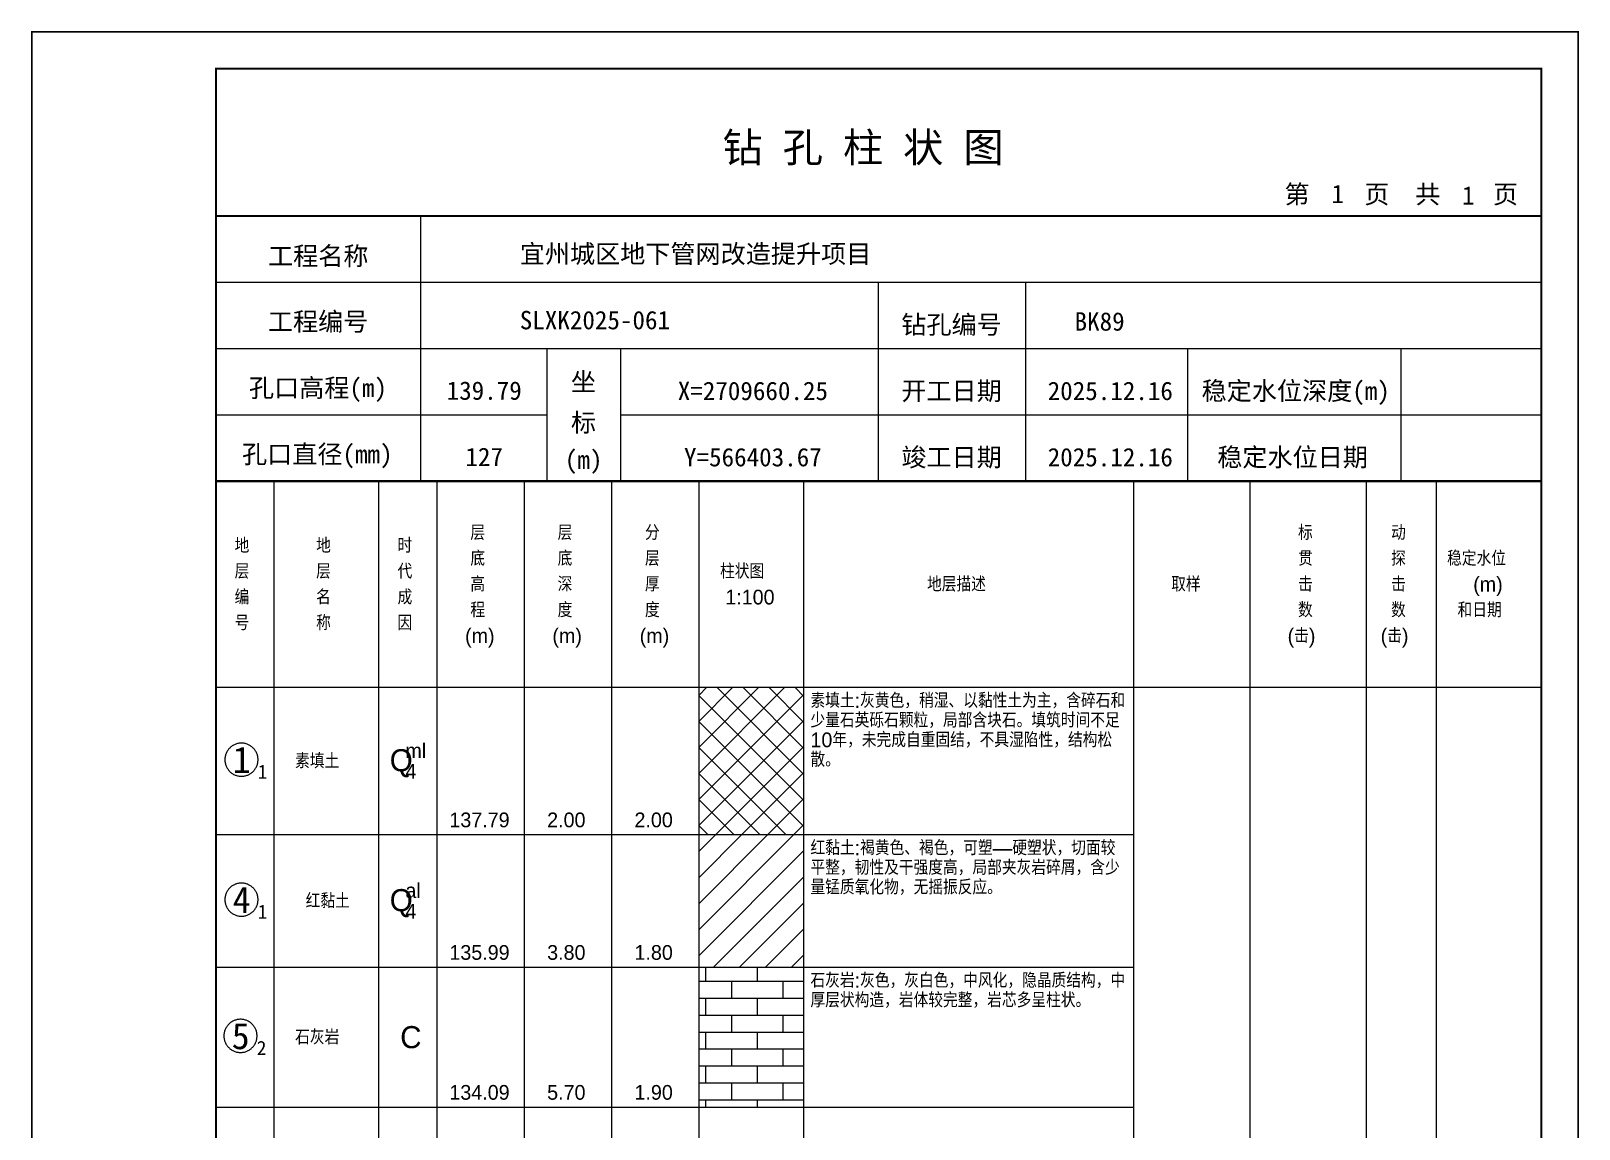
# Model space of a CAD drawing. Header units: millimetres. Extents: x 12489 to 89920, y 4630 to 4927.
# Drawn here: x 31849.3 to 32059.6, y 4777.7 to 4926.8 of the extents above; entities that cross this region are included whole.
import ezdxf
from ezdxf.enums import TextEntityAlignment as Align

# ---------------------------------------------------------------- set-up
doc = ezdxf.new("R2010")
doc.units = ezdxf.units.MM
doc.layers.add('ZZT_TC', color=7, linetype='Continuous')
doc.styles.add('成果图图块', font='', dxfattribs={"height": 2.5})
doc.styles.add('成果图模板', font='')
doc.styles.add('成果图模板标题', font='simhei.ttf')
doc.styles.add('成果图表体', font='Comfont.shx', dxfattribs={"height": 2, "bigfont": 'Hztxt12a.shx'})
doc.styles.get('成果图图块').set_extended_font_data('FangSong_GB2312')
doc.styles.get('成果图模板').set_extended_font_data('FangSong_GB2312')

# ---------------------------------------------------------------- blocks, each defined once
blk = doc.blocks.new('DCBH-1-1-1124', base_point=(0.3, -0.11))
at = {"layer": 'ZZT_TC', "color": 7}
blk.add_polyline3d([(-0.19, 2.31, 0), (-0.3, 2.31, 0), (-0.41, 2.3, 0), (-0.52, 2.29, 0), (-0.63, 2.27, 0), (-0.73, 2.24, 0), (-0.84, 2.21, 0), (-0.95, 2.18, 0), (-1.05, 2.14, 0), (-1.15, 2.09, 0), (-1.25, 2.04, 0), (-1.35, 1.99, 0), (-1.44, 1.93, 0), (-1.53, 1.87, 0), (-1.62, 1.8, 0), (-1.7, 1.73, 0), (-1.78, 1.65, 0), (-1.86, 1.57, 0), (-1.93, 1.49, 0), (-2, 1.4, 0), (-2.06, 1.31, 0), (-2.12, 1.22, 0), (-2.17, 1.12, 0), (-2.22, 1.02, 0), (-2.27, 0.92, 0), (-2.31, 0.82, 0), (-2.34, 0.71, 0), (-2.37, 0.61, 0), (-2.4, 0.5, 0), (-2.41, 0.39, 0), (-2.43, 0.28, 0), (-2.44, 0.17, 0), (-2.44, 0.06, 0), (-2.44, -0.05, 0), (-2.43, -0.16, 0), (-2.41, -0.27, 0), (-2.4, -0.38, 0), (-2.37, -0.49, 0), (-2.34, -0.6, 0), (-2.31, -0.7, 0), (-2.27, -0.8, 0), (-2.22, -0.9, 0), (-2.17, -1, 0), (-2.12, -1.1, 0), (-2.06, -1.19, 0), (-2, -1.28, 0), (-1.93, -1.37, 0), (-1.86, -1.45, 0), (-1.78, -1.53, 0), (-1.7, -1.61, 0), (-1.62, -1.68, 0), (-1.53, -1.75, 0), (-1.44, -1.81, 0), (-1.35, -1.87, 0), (-1.25, -1.93, 0), (-1.15, -1.98, 0), (-1.05, -2.02, 0), (-0.95, -2.06, 0), (-0.84, -2.1, 0), (-0.73, -2.13, 0), (-0.63, -2.15, 0), (-0.52, -2.17, 0), (-0.41, -2.18, 0), (-0.3, -2.19, 0), (-0.19, -2.19, 0), (-0.08, -2.19, 0), (0.03, -2.18, 0), (0.14, -2.17, 0), (0.25, -2.15, 0), (0.36, -2.13, 0), (0.47, -2.1, 0), (0.57, -2.06, 0), (0.67, -2.02, 0), (0.77, -1.98, 0), (0.87, -1.93, 0), (0.97, -1.87, 0), (1.06, -1.81, 0), (1.15, -1.75, 0), (1.24, -1.68, 0), (1.32, -1.61, 0), (1.4, -1.53, 0), (1.48, -1.45, 0), (1.55, -1.37, 0), (1.62, -1.28, 0), (1.68, -1.19, 0), (1.74, -1.1, 0), (1.8, -1, 0), (1.85, -0.9, 0), (1.89, -0.8, 0), (1.93, -0.7, 0), (1.97, -0.6, 0), (2, -0.49, 0), (2.02, -0.38, 0), (2.04, -0.27, 0), (2.05, -0.16, 0), (2.06, -0.05, 0), (2.06, 0.06, 0), (2.06, 0.17, 0), (2.05, 0.28, 0), (2.04, 0.39, 0), (2.02, 0.5, 0), (2, 0.61, 0), (1.97, 0.71, 0), (1.93, 0.82, 0), (1.89, 0.92, 0), (1.85, 1.02, 0), (1.8, 1.12, 0), (1.74, 1.22, 0), (1.68, 1.31, 0), (1.62, 1.4, 0), (1.55, 1.49, 0), (1.48, 1.57, 0), (1.4, 1.65, 0), (1.32, 1.73, 0), (1.24, 1.8, 0), (1.15, 1.87, 0), (1.06, 1.93, 0), (0.97, 1.99, 0), (0.87, 2.04, 0), (0.77, 2.09, 0), (0.67, 2.14, 0), (0.57, 2.18, 0), (0.47, 2.21, 0), (0.36, 2.24, 0), (0.25, 2.27, 0), (0.14, 2.29, 0), (0.03, 2.3, 0), (-0.08, 2.31, 0), (-0.19, 2.31, 0)], dxfattribs=at)
at = {"style": '成果图图块'}
blk.add_text('1', height=3.57, dxfattribs=at).set_placement((-0.16, -1.74), align=Align.CENTER)
blk.add_text('1', height=1.91, dxfattribs=at).set_placement((2.03, -2.53))
blk = doc.blocks.new('DCBH-1-1-1125', base_point=(0.3, -0.11))
at = {"layer": 'ZZT_TC', "color": 7}
blk.add_polyline3d([(-0.19, 2.31, 0), (-0.3, 2.31, 0), (-0.41, 2.3, 0), (-0.52, 2.29, 0), (-0.63, 2.27, 0), (-0.73, 2.24, 0), (-0.84, 2.21, 0), (-0.95, 2.18, 0), (-1.05, 2.14, 0), (-1.15, 2.09, 0), (-1.25, 2.04, 0), (-1.35, 1.99, 0), (-1.44, 1.93, 0), (-1.53, 1.87, 0), (-1.62, 1.8, 0), (-1.7, 1.73, 0), (-1.78, 1.65, 0), (-1.86, 1.57, 0), (-1.93, 1.49, 0), (-2, 1.4, 0), (-2.06, 1.31, 0), (-2.12, 1.22, 0), (-2.17, 1.12, 0), (-2.22, 1.02, 0), (-2.27, 0.92, 0), (-2.31, 0.82, 0), (-2.34, 0.71, 0), (-2.37, 0.61, 0), (-2.4, 0.5, 0), (-2.41, 0.39, 0), (-2.43, 0.28, 0), (-2.44, 0.17, 0), (-2.44, 0.06, 0), (-2.44, -0.05, 0), (-2.43, -0.16, 0), (-2.41, -0.27, 0), (-2.4, -0.38, 0), (-2.37, -0.49, 0), (-2.34, -0.6, 0), (-2.31, -0.7, 0), (-2.27, -0.8, 0), (-2.22, -0.9, 0), (-2.17, -1, 0), (-2.12, -1.1, 0), (-2.06, -1.19, 0), (-2, -1.28, 0), (-1.93, -1.37, 0), (-1.86, -1.45, 0), (-1.78, -1.53, 0), (-1.7, -1.61, 0), (-1.62, -1.68, 0), (-1.53, -1.75, 0), (-1.44, -1.81, 0), (-1.35, -1.87, 0), (-1.25, -1.93, 0), (-1.15, -1.98, 0), (-1.05, -2.02, 0), (-0.95, -2.06, 0), (-0.84, -2.1, 0), (-0.73, -2.13, 0), (-0.63, -2.15, 0), (-0.52, -2.17, 0), (-0.41, -2.18, 0), (-0.3, -2.19, 0), (-0.19, -2.19, 0), (-0.08, -2.19, 0), (0.03, -2.18, 0), (0.14, -2.17, 0), (0.25, -2.15, 0), (0.36, -2.13, 0), (0.47, -2.1, 0), (0.57, -2.06, 0), (0.67, -2.02, 0), (0.77, -1.98, 0), (0.87, -1.93, 0), (0.97, -1.87, 0), (1.06, -1.81, 0), (1.15, -1.75, 0), (1.24, -1.68, 0), (1.32, -1.61, 0), (1.4, -1.53, 0), (1.48, -1.45, 0), (1.55, -1.37, 0), (1.62, -1.28, 0), (1.68, -1.19, 0), (1.74, -1.1, 0), (1.8, -1, 0), (1.85, -0.9, 0), (1.89, -0.8, 0), (1.93, -0.7, 0), (1.97, -0.6, 0), (2, -0.49, 0), (2.02, -0.38, 0), (2.04, -0.27, 0), (2.05, -0.16, 0), (2.06, -0.05, 0), (2.06, 0.06, 0), (2.06, 0.17, 0), (2.05, 0.28, 0), (2.04, 0.39, 0), (2.02, 0.5, 0), (2, 0.61, 0), (1.97, 0.71, 0), (1.93, 0.82, 0), (1.89, 0.92, 0), (1.85, 1.02, 0), (1.8, 1.12, 0), (1.74, 1.22, 0), (1.68, 1.31, 0), (1.62, 1.4, 0), (1.55, 1.49, 0), (1.48, 1.57, 0), (1.4, 1.65, 0), (1.32, 1.73, 0), (1.24, 1.8, 0), (1.15, 1.87, 0), (1.06, 1.93, 0), (0.97, 1.99, 0), (0.87, 2.04, 0), (0.77, 2.09, 0), (0.67, 2.14, 0), (0.57, 2.18, 0), (0.47, 2.21, 0), (0.36, 2.24, 0), (0.25, 2.27, 0), (0.14, 2.29, 0), (0.03, 2.3, 0), (-0.08, 2.31, 0), (-0.19, 2.31, 0)], dxfattribs=at)
at = {"style": '成果图图块'}
blk.add_text('4', height=3.57, dxfattribs=at).set_placement((-0.16, -1.74), align=Align.CENTER)
blk.add_text('1', height=1.91, dxfattribs=at).set_placement((2.03, -2.53))
blk = doc.blocks.new('DCBH-1-1-1126', base_point=(0.43, -0.11))
at = {"layer": 'ZZT_TC', "color": 7}
blk.add_polyline3d([(-0.19, 2.31, 0), (-0.3, 2.31, 0), (-0.41, 2.3, 0), (-0.52, 2.29, 0), (-0.63, 2.27, 0), (-0.73, 2.24, 0), (-0.84, 2.21, 0), (-0.95, 2.18, 0), (-1.05, 2.14, 0), (-1.15, 2.09, 0), (-1.25, 2.04, 0), (-1.35, 1.99, 0), (-1.44, 1.93, 0), (-1.53, 1.87, 0), (-1.62, 1.8, 0), (-1.7, 1.73, 0), (-1.78, 1.65, 0), (-1.86, 1.57, 0), (-1.93, 1.49, 0), (-2, 1.4, 0), (-2.06, 1.31, 0), (-2.12, 1.22, 0), (-2.17, 1.12, 0), (-2.22, 1.02, 0), (-2.27, 0.92, 0), (-2.31, 0.82, 0), (-2.34, 0.71, 0), (-2.37, 0.61, 0), (-2.4, 0.5, 0), (-2.41, 0.39, 0), (-2.43, 0.28, 0), (-2.44, 0.17, 0), (-2.44, 0.06, 0), (-2.44, -0.05, 0), (-2.43, -0.16, 0), (-2.41, -0.27, 0), (-2.4, -0.38, 0), (-2.37, -0.49, 0), (-2.34, -0.6, 0), (-2.31, -0.7, 0), (-2.27, -0.8, 0), (-2.22, -0.9, 0), (-2.17, -1, 0), (-2.12, -1.1, 0), (-2.06, -1.19, 0), (-2, -1.28, 0), (-1.93, -1.37, 0), (-1.86, -1.45, 0), (-1.78, -1.53, 0), (-1.7, -1.61, 0), (-1.62, -1.68, 0), (-1.53, -1.75, 0), (-1.44, -1.81, 0), (-1.35, -1.87, 0), (-1.25, -1.93, 0), (-1.15, -1.98, 0), (-1.05, -2.02, 0), (-0.95, -2.06, 0), (-0.84, -2.1, 0), (-0.73, -2.13, 0), (-0.63, -2.15, 0), (-0.52, -2.17, 0), (-0.41, -2.18, 0), (-0.3, -2.19, 0), (-0.19, -2.19, 0), (-0.08, -2.19, 0), (0.03, -2.18, 0), (0.14, -2.17, 0), (0.25, -2.15, 0), (0.36, -2.13, 0), (0.47, -2.1, 0), (0.57, -2.06, 0), (0.67, -2.02, 0), (0.77, -1.98, 0), (0.87, -1.93, 0), (0.97, -1.87, 0), (1.06, -1.81, 0), (1.15, -1.75, 0), (1.24, -1.68, 0), (1.32, -1.61, 0), (1.4, -1.53, 0), (1.48, -1.45, 0), (1.55, -1.37, 0), (1.62, -1.28, 0), (1.68, -1.19, 0), (1.74, -1.1, 0), (1.8, -1, 0), (1.85, -0.9, 0), (1.89, -0.8, 0), (1.93, -0.7, 0), (1.97, -0.6, 0), (2, -0.49, 0), (2.02, -0.38, 0), (2.04, -0.27, 0), (2.05, -0.16, 0), (2.06, -0.05, 0), (2.06, 0.06, 0), (2.06, 0.17, 0), (2.05, 0.28, 0), (2.04, 0.39, 0), (2.02, 0.5, 0), (2, 0.61, 0), (1.97, 0.71, 0), (1.93, 0.82, 0), (1.89, 0.92, 0), (1.85, 1.02, 0), (1.8, 1.12, 0), (1.74, 1.22, 0), (1.68, 1.31, 0), (1.62, 1.4, 0), (1.55, 1.49, 0), (1.48, 1.57, 0), (1.4, 1.65, 0), (1.32, 1.73, 0), (1.24, 1.8, 0), (1.15, 1.87, 0), (1.06, 1.93, 0), (0.97, 1.99, 0), (0.87, 2.04, 0), (0.77, 2.09, 0), (0.67, 2.14, 0), (0.57, 2.18, 0), (0.47, 2.21, 0), (0.36, 2.24, 0), (0.25, 2.27, 0), (0.14, 2.29, 0), (0.03, 2.3, 0), (-0.08, 2.31, 0), (-0.19, 2.31, 0)], dxfattribs=at)
at = {"style": '成果图图块'}
blk.add_text('5', height=3.57, dxfattribs=at).set_placement((-0.16, -1.74), align=Align.CENTER)
blk.add_text('2', height=1.91, dxfattribs=at).set_placement((2.03, -2.53))
blk = doc.blocks.new('钻孔柱状图路桥昇龙制图梁世成校核莫家里.dwg89', base_point=(25, 236))
for p, q in [((52.82, 236), (52.82, 272)), ((25, 263), (205, 263)), ((115, 236), (115, 263)), ((135, 236), (135, 263)), ((25, 254), (205, 254)), ((70, 236), (70, 254)), ((80, 236), (80, 254)), ((157, 236), (157, 254)), ((185.95, 236), (185.95, 254)), ((25, 245), (70, 245)), ((80, 245), (205, 245))]:
    blk.add_line(p, q)
for points, const_width in [([(0, 0), (210, 0), (210, 297), (0, 297)], 0.25), ([(25, 5), (205, 5), (205, 292), (25, 292)], 0.3)]:
    blk.add_lwpolyline(points, close=True, dxfattribs=dict(const_width=const_width))
at = {"const_width": 0.3}
for points in [[(25, 272), (205, 272)], [(25, 236), (205, 236)]]:
    blk.add_lwpolyline(points, dxfattribs=at)
for s, height, style, p in [('钻 孔 柱 状 图', 4, '成果图模板标题', (93.8, 279.31)), ('第', 2.5, '成果图模板', (170.12, 273.7)), ('页', 2.5, '成果图模板', (180.96, 273.7)), ('共', 2.5, '成果图模板', (187.88, 273.7)), ('页', 2.5, '成果图模板', (198.44, 273.7)), ('工程名称', 2.5, '成果图模板', (32.07, 265.32)), ('宜州城区地下管网改造提升项目', 2.5, '成果图模板', (66.26, 265.61)), ('工程编号', 2.5, '成果图模板', (32.05, 256.41)), ('SLXK2025-061', 2.5, '成果图模板', (66.26, 256.61)), ('钻孔编号', 2.5, '成果图模板', (118.08, 256)), ('BK89', 2.5, '成果图模板', (141.61, 256.43)), ('孔口高程(m)', 2.5, '成果图模板', (29.48, 247.41)), ('坐', 2.5, '成果图模板', (73.21, 248.24)), ('开工日期', 2.5, '成果图模板', (118.08, 247)), ('稳定水位深度(m)', 2.5, '成果图模板', (158.86, 247)), ('标', 2.5, '成果图模板', (73.21, 242.7)), ('孔口直径(mm)', 2.5, '成果图模板', (28.54, 238.41)), ('(m) ', 2.5, '成果图模板', (72.38, 237.65)), ('竣工日期', 2.5, '成果图模板', (118.08, 238)), ('稳定水位日期', 2.5, '成果图模板', (160.99, 238))]:
    blk.add_text(s, height=height, dxfattribs=dict(style=style)).set_placement(p)
at = {"style": '成果图模板'}
for s, p in [('1', (177.35, 273.74)), ('1', (195.08, 273.53)), ('139.79', (61.43, 247.04)), ('X=2709660.25', (97.92, 247)), ('2025.12.16', (146.46, 247)), ('127', (61.43, 238.04)), ('Y=566403.67', (97.92, 238)), ('2025.12.16', (146.46, 238))]:
    blk.add_text(s, height=2.5, dxfattribs=at).set_placement(p, align=Align.CENTER)

msp = doc.modelspace()

# ---------------------------------------------------------------- hatches: boundary and pattern name
at = {"linetype": 'Continuous'}
h = msp.add_hatch(dxfattribs=at)
h.set_pattern_fill('GKSTT', scale=0.5, style=0, pattern_type=2)
h.set_pattern_definition([(45, (0, 0), (-1.76776695, 1.76776695), []), (135, (0, 0), (-1.76776695, -1.76776695), [])])
h.paths.add_polyline_path([(31940.06, 4817.71), (31954.29, 4817.71), (31954.29, 4837.71), (31940.06, 4837.71)])
h = msp.add_hatch(dxfattribs=at)
h.set_pattern_fill('GKNXT', scale=0.5, style=0, pattern_type=2)
h.set_pattern_definition([(45, (0, 0), (-1.76776695, 1.76776695), [])])
h.paths.add_polyline_path([(31940.06, 4799.71), (31954.29, 4799.71), (31954.29, 4817.71), (31940.06, 4817.71)])
h = msp.add_hatch(dxfattribs=at)
h.set_pattern_fill('GKSHY', scale=0.5, style=0, pattern_type=2)
h.set_pattern_definition([(0, (0, 0), (0, 2.3), []), (90, (0, 0), (-3.5, 2.3), [2.3, -2.3])])
h.paths.add_polyline_path([(31940.06, 4780.71), (31954.29, 4780.71), (31954.29, 4799.71), (31940.06, 4799.71)])

# ---------------------------------------------------------------- linework, layer by layer
at = {"color": 0}
for p, q in [((31874.45, 4837.71), (31882.35, 4837.71)), ((31874.45, 4817.71), (31874.45, 4837.71)), ((31882.35, 4817.71), (31882.35, 4837.71)), ((31874.45, 4817.71), (31882.35, 4817.71)), ((31874.45, 4817.71), (31882.35, 4817.71)), ((31874.45, 4799.71), (31874.45, 4817.71)), ((31882.35, 4799.71), (31882.35, 4817.71)), ((31874.45, 4799.71), (31882.35, 4799.71)), ((31874.45, 4799.71), (31882.35, 4799.71)), ((31874.45, 4780.71), (31874.45, 4799.71)), ((31882.35, 4780.71), (31882.35, 4799.71)), ((31874.45, 4780.71), (31882.35, 4780.71))]:
    msp.add_line(p, q, dxfattribs=at)
for points in [[(31874.45, 4865.71), (31882.35, 4865.71)], [(31874.45, 4837.71), (31874.45, 4865.71)], [(31882.35, 4837.71), (31882.35, 4865.71)], [(31882.35, 4865.71), (31896.58, 4865.71)], [(31882.35, 4837.71), (31882.35, 4865.71)], [(31896.58, 4837.71), (31896.58, 4865.71)], [(31896.58, 4865.71), (31904.49, 4865.71)], [(31896.58, 4837.71), (31896.58, 4865.71)], [(31904.49, 4837.71), (31904.49, 4865.71)], [(31904.49, 4865.71), (31916.35, 4865.71)], [(31904.49, 4837.71), (31904.49, 4865.71)], [(31916.35, 4837.71), (31916.35, 4865.71)], [(31916.35, 4865.71), (31928.2, 4865.71)], [(31916.35, 4837.71), (31916.35, 4865.71)], [(31928.2, 4837.71), (31928.2, 4865.71)], [(31928.2, 4865.71), (31940.06, 4865.71)], [(31928.2, 4837.71), (31928.2, 4865.71)], [(31940.06, 4837.71), (31940.06, 4865.71)], [(31940.06, 4865.71), (31954.29, 4865.71)], [(31940.06, 4837.71), (31940.06, 4865.71)], [(31954.29, 4837.71), (31954.29, 4865.71)], [(31954.29, 4865.71), (31999.11, 4865.71)], [(31954.29, 4837.71), (31954.29, 4865.71)], [(31999.11, 4837.71), (31999.11, 4865.71)], [(31999.11, 4865.71), (32014.92, 4865.71)], [(31999.11, 4837.71), (31999.11, 4865.71)], [(32014.92, 4837.71), (32014.92, 4865.71)], [(32014.92, 4865.71), (32030.73, 4865.71)], [(32014.92, 4837.71), (32014.92, 4865.71)], [(32030.73, 4837.71), (32030.73, 4865.71)], [(32030.73, 4865.71), (32040.22, 4865.71)], [(32030.73, 4837.71), (32030.73, 4865.71)], [(32040.22, 4837.71), (32040.22, 4865.71)], [(32040.22, 4865.71), (32054.45, 4865.71)], [(32040.22, 4837.71), (32040.22, 4865.71)], [(32054.45, 4837.71), (32054.45, 4865.71)], [(31874.45, 4837.71), (31882.35, 4837.71)], [(31874.45, 4643.71), (31874.45, 4837.71)], [(31874.45, 4837.71), (31882.35, 4837.71)], [(31882.35, 4643.71), (31882.35, 4837.71)], [(31882.35, 4837.71), (31896.58, 4837.71)], [(31882.35, 4643.71), (31882.35, 4837.71)], [(31882.35, 4837.71), (31896.58, 4837.71)], [(31882.35, 4837.71), (31896.58, 4837.71)], [(31882.35, 4817.71), (31882.35, 4837.71)], [(31896.58, 4643.71), (31896.58, 4837.71)], [(31896.58, 4817.71), (31896.58, 4837.71)], [(31896.58, 4837.71), (31904.49, 4837.71)], [(31896.58, 4643.71), (31896.58, 4837.71)], [(31896.58, 4837.71), (31904.49, 4837.71)], [(31896.58, 4837.71), (31904.49, 4837.71)], [(31896.58, 4817.71), (31896.58, 4837.71)], [(31904.49, 4643.71), (31904.49, 4837.71)], [(31904.49, 4817.71), (31904.49, 4837.71)], [(31904.49, 4837.71), (31916.35, 4837.71)], [(31904.49, 4643.71), (31904.49, 4837.71)], [(31904.49, 4837.71), (31916.35, 4837.71)], [(31904.49, 4837.71), (31916.35, 4837.71)], [(31904.49, 4817.71), (31904.49, 4837.71)], [(31916.35, 4643.71), (31916.35, 4837.71)], [(31916.35, 4817.71), (31916.35, 4837.71)], [(31916.35, 4837.71), (31928.2, 4837.71)], [(31916.35, 4643.71), (31916.35, 4837.71)], [(31916.35, 4837.71), (31928.2, 4837.71)], [(31916.35, 4837.71), (31928.2, 4837.71)], [(31916.35, 4817.71), (31916.35, 4837.71)], [(31928.2, 4643.71), (31928.2, 4837.71)], [(31928.2, 4817.71), (31928.2, 4837.71)], [(31928.2, 4837.71), (31940.06, 4837.71)], [(31928.2, 4643.71), (31928.2, 4837.71)], [(31928.2, 4837.71), (31940.06, 4837.71)], [(31928.2, 4837.71), (31940.06, 4837.71)], [(31928.2, 4817.71), (31928.2, 4837.71)], [(31940.06, 4643.71), (31940.06, 4837.71)], [(31940.06, 4817.71), (31940.06, 4837.71)], [(31940.06, 4837.71), (31954.29, 4837.71)], [(31940.06, 4643.71), (31940.06, 4837.71)], [(31940.06, 4837.71), (31954.29, 4837.71)], [(31954.29, 4643.71), (31954.29, 4837.71)], [(31954.29, 4837.71), (31999.11, 4837.71)], [(31954.29, 4643.71), (31954.29, 4837.71)], [(31954.29, 4837.71), (31999.11, 4837.71)], [(31954.29, 4837.71), (31999.11, 4837.71)], [(31954.29, 4817.71), (31954.29, 4837.71)], [(31999.11, 4643.71), (31999.11, 4837.71)], [(31999.11, 4817.71), (31999.11, 4837.71)], [(31999.11, 4837.71), (32014.92, 4837.71)], [(31999.11, 4643.71), (31999.11, 4837.71)], [(31999.11, 4837.71), (32014.92, 4837.71)], [(32014.92, 4643.71), (32014.92, 4837.71)], [(32014.92, 4837.71), (32030.73, 4837.71)], [(32014.92, 4643.71), (32014.92, 4837.71)], [(32014.92, 4837.71), (32030.73, 4837.71)], [(32030.73, 4643.71), (32030.73, 4837.71)], [(32030.73, 4837.71), (32040.22, 4837.71)], [(32030.73, 4643.71), (32030.73, 4837.71)], [(32030.73, 4837.71), (32040.22, 4837.71)], [(32040.22, 4643.71), (32040.22, 4837.71)], [(32040.22, 4837.71), (32054.45, 4837.71)], [(32040.22, 4643.71), (32040.22, 4837.71)], [(32040.22, 4837.71), (32054.45, 4837.71)], [(32054.45, 4643.71), (32054.45, 4837.71)], [(31882.35, 4817.71), (31896.58, 4817.71)], [(31882.35, 4817.71), (31896.58, 4817.71)], [(31882.35, 4799.71), (31882.35, 4817.71)], [(31896.58, 4799.71), (31896.58, 4817.71)], [(31896.58, 4817.71), (31904.49, 4817.71)], [(31896.58, 4817.71), (31904.49, 4817.71)], [(31896.58, 4799.71), (31896.58, 4817.71)], [(31904.49, 4799.71), (31904.49, 4817.71)], [(31904.49, 4817.71), (31916.35, 4817.71)], [(31904.49, 4817.71), (31916.35, 4817.71)], [(31904.49, 4799.71), (31904.49, 4817.71)], [(31916.35, 4799.71), (31916.35, 4817.71)], [(31916.35, 4817.71), (31928.2, 4817.71)], [(31916.35, 4817.71), (31928.2, 4817.71)], [(31916.35, 4799.71), (31916.35, 4817.71)], [(31928.2, 4799.71), (31928.2, 4817.71)], [(31928.2, 4817.71), (31940.06, 4817.71)], [(31928.2, 4817.71), (31940.06, 4817.71)], [(31928.2, 4799.71), (31928.2, 4817.71)], [(31940.06, 4799.71), (31940.06, 4817.71)], [(31954.29, 4817.71), (31999.11, 4817.71)], [(31954.29, 4817.71), (31999.11, 4817.71)], [(31954.29, 4799.71), (31954.29, 4817.71)], [(31999.11, 4799.71), (31999.11, 4817.71)], [(31882.35, 4799.71), (31896.58, 4799.71)], [(31882.35, 4799.71), (31896.58, 4799.71)], [(31882.35, 4780.71), (31882.35, 4799.71)], [(31896.58, 4780.71), (31896.58, 4799.71)], [(31896.58, 4799.71), (31904.49, 4799.71)], [(31896.58, 4799.71), (31904.49, 4799.71)], [(31896.58, 4780.71), (31896.58, 4799.71)], [(31904.49, 4780.71), (31904.49, 4799.71)], [(31904.49, 4799.71), (31916.35, 4799.71)], [(31904.49, 4799.71), (31916.35, 4799.71)], [(31904.49, 4780.71), (31904.49, 4799.71)], [(31916.35, 4780.71), (31916.35, 4799.71)], [(31916.35, 4799.71), (31928.2, 4799.71)], [(31916.35, 4799.71), (31928.2, 4799.71)], [(31916.35, 4780.71), (31916.35, 4799.71)], [(31928.2, 4780.71), (31928.2, 4799.71)], [(31928.2, 4799.71), (31940.06, 4799.71)], [(31928.2, 4799.71), (31940.06, 4799.71)], [(31928.2, 4780.71), (31928.2, 4799.71)], [(31940.06, 4780.71), (31940.06, 4799.71)], [(31954.29, 4799.71), (31999.11, 4799.71)], [(31954.29, 4799.71), (31999.11, 4799.71)], [(31954.29, 4780.71), (31954.29, 4799.71)], [(31999.11, 4780.71), (31999.11, 4799.71)], [(31882.35, 4780.71), (31896.58, 4780.71)], [(31896.58, 4780.71), (31904.49, 4780.71)], [(31904.49, 4780.71), (31916.35, 4780.71)], [(31916.35, 4780.71), (31928.2, 4780.71)], [(31928.2, 4780.71), (31940.06, 4780.71)], [(31954.29, 4780.71), (31999.11, 4780.71)]]:
    msp.add_lwpolyline(points, dxfattribs=at)
at = {"color": 7, "flags": 128}
for points in [[(31940.06, 4817.71), (31954.29, 4817.71)], [(31940.06, 4799.71), (31954.29, 4799.71)], [(31940.06, 4780.71), (31954.29, 4780.71)]]:
    msp.add_lwpolyline(points, dxfattribs=at)

# ---------------------------------------------------------------- block references
for name, p in [('钻孔柱状图路桥昇龙制图梁世成校核莫家里.dwg89', (31874.45, 4865.71)), ('DCBH-1-1-1124', (31878.4, 4827.71)), ('DCBH-1-1-1125', (31878.4, 4808.71)), ('DCBH-1-1-1126', (31878.4, 4790.21))]:
    msp.add_blockref(name, p)

# ---------------------------------------------------------------- texts
at = {"color": 0, "style": '成果图表体'}
for s, height, p in [('层', 2, (31909, 4857.71)), ('层', 2, (31920.85, 4857.71)), ('分', 2, (31932.71, 4857.71)), ('标', 2, (32021.41, 4857.71)), ('动', 2, (32034.05, 4857.71)), ('地', 2, (31876.98, 4855.96)), ('地', 2, (31888.05, 4855.96)), ('时', 2, (31899.11, 4855.96)), ('底', 2, (31909, 4854.21)), ('底', 2, (31920.85, 4854.21)), ('层', 2, (31932.71, 4854.21)), ('贯', 2, (32021.41, 4854.21)), ('探', 2, (32034.05, 4854.21)), ('稳定水位', 2, (32041.65, 4854.21)), ('层', 2, (31876.98, 4852.46)), ('层', 2, (31888.05, 4852.46)), ('代', 2, (31899.11, 4852.46)), ('高', 2, (31909, 4850.71)), ('深', 2, (31920.85, 4850.71)), ('厚', 2, (31932.71, 4850.71)), ('柱状图', 2, (31942.91, 4852.46)), ('地层描述', 2, (31971.02, 4850.71)), ('取样', 2, (32004.18, 4850.71)), ('击', 2, (32021.41, 4850.71)), ('击', 2, (32034.05, 4850.71)), ('(m)', 2, (32045.2, 4850.71)), ('编', 2, (31876.98, 4848.96)), ('名', 2, (31888.05, 4848.96)), ('成', 2, (31899.11, 4848.96)), ('1:100', 2, (31943.62, 4848.96)), ('程', 2, (31909, 4847.21)), ('度', 2, (31920.85, 4847.21)), ('度', 2, (31932.71, 4847.21)), ('数', 2, (32021.41, 4847.21)), ('数', 2, (32034.05, 4847.21)), ('和日期', 2, (32043.07, 4847.21)), ('号', 2, (31876.98, 4845.46)), ('称', 2, (31888.05, 4845.46)), ('因', 2, (31899.11, 4845.46)), ('(m)', 2, (31908.28, 4843.71)), ('(m)', 2, (31920.14, 4843.71)), ('(m)', 2, (31932, 4843.71)), ('(击)', 2, (32019.99, 4843.71)), ('(击)', 2, (32032.63, 4843.71)), ('ml', 2, (31900.18, 4828.11)), ('素填土', 2, (31885.2, 4826.71)), ('Q', 3, (31898.05, 4826.31)), ('4', 2, (31900.18, 4825.31)), ('137.79', 2, (31906.15, 4818.71)), ('2.00', 2, (31919.43, 4818.71)), ('2.00', 2, (31931.29, 4818.71)), ('al', 2, (31900.18, 4809.11)), ('红黏土', 2, (31886.63, 4807.71)), ('Q', 3, (31898.05, 4807.31)), ('4', 2, (31900.18, 4806.31)), ('135.99', 2, (31906.15, 4800.71)), ('3.80', 2, (31919.43, 4800.71)), ('1.80', 2, (31931.29, 4800.71)), ('C', 3, (31899.47, 4788.71)), ('石灰岩', 2, (31885.2, 4789.21)), ('134.09', 2, (31906.15, 4781.71)), ('5.70', 2, (31919.43, 4781.71)), ('1.90', 2, (31931.29, 4781.71))]:
    msp.add_text(s, height=height, dxfattribs=at).set_placement(p)
at = {"color": 0, "char_height": 2, "width": 43.0292, "attachment_point": 1, "line_spacing_factor": 0.8, "style": '成果图表体'}
for s, insert in [('素填土:灰黄色，稍湿、以黏性土为主，含碎石和少量石英砾石颗粒，局部含块石。填筑时间不足10年，未完成自重固结，不具湿陷性，结构松散。', (31955.19, 4836.91)), ('红黏土:褐黄色、褐色，可塑—硬塑状，切面较平整，韧性及干强度高，局部夹灰岩碎屑，含少量锰质氧化物，无摇振反应。', (31955.19, 4816.91)), ('石灰岩:灰色，灰白色，中风化，隐晶质结构，中厚层状构造，岩体较完整，岩芯多呈柱状。', (31955.19, 4798.91))]:
    msp.add_mtext(s, dxfattribs=dict(at, insert=insert))

doc.saveas('drawing.dxf')
